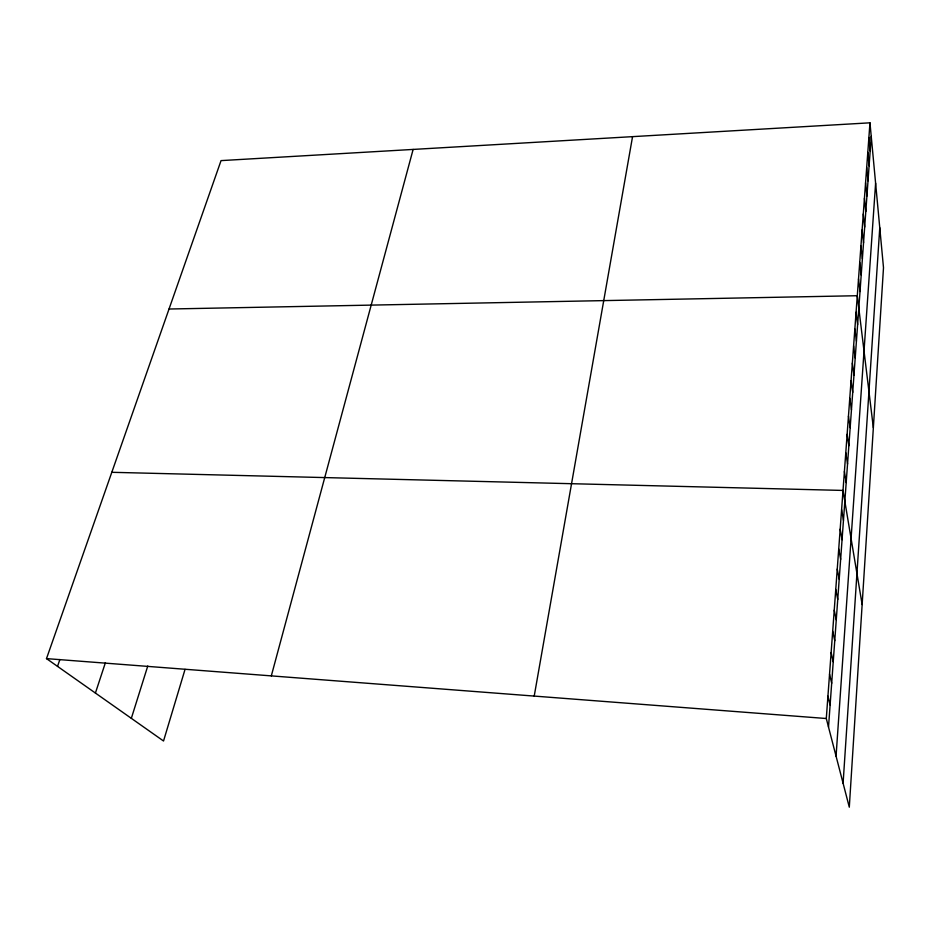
<?xml version="1.0" encoding="UTF-8"?>
<svg xmlns="http://www.w3.org/2000/svg" width="930" height="930" viewBox="0 0 930 930"><rect width="100%" height="100%" fill="white"/><g stroke="black" fill="none" stroke-linecap="round" stroke-linejoin="round"><path stroke-width="1.4" d="M843.092 783.258L879.768 227.722M836.058 756.16L875.607 183.222M828.514 727.074L871.236 136.408M869.969 122.818L883.5 267.689L849.299 807.182L826.293 718.518L869.969 122.818L221.049 160.611L46.5 658.614L163.529 741.001L185.047 669.367M534.215 696.082L632.551 136.652M271.316 675.889L413.129 149.428M131.339 718.332L147.765 666.008M95.406 693.048L105.427 662.625M57.52 666.368L59.892 659.51M169.028 309.016L857.297 295.717L873.351 427.742M111.798 472.3L843.022 490.436L862.145 604.547M46.5 658.614L826.293 718.518M827.933 696.186L830.118 704.987M829.548 674.192L831.687 683.236M831.141 652.523L833.234 661.811M832.699 631.191L834.756 640.7M834.245 610.185L836.268 619.903M835.756 589.481L837.744 599.408M837.256 569.079L839.209 579.227M838.721 548.991L840.65 559.325M840.174 529.182L842.069 539.714M841.604 509.663L843.463 520.382M844.405 471.464L846.207 482.531M845.777 452.771L847.544 464M847.125 434.345L848.869 445.726M848.462 416.163L850.171 427.707M849.776 398.249L851.45 409.932M851.066 380.568L852.717 392.402M852.345 363.13L853.973 375.104M853.612 345.937L855.205 358.05M854.856 328.976L856.425 341.205M856.077 312.236L857.623 324.593M858.518 278.93L860.018 291.532M859.739 262.365L861.203 275.082M860.936 246.031L862.377 258.866M862.122 229.908L863.54 242.846M863.284 214.005L864.679 227.048M864.435 198.311L865.807 211.447M865.574 182.815L866.923 196.044M866.69 167.528L868.015 180.85M867.795 152.427L869.108 165.842M868.887 137.535L870.178 151.032"/></g></svg>
